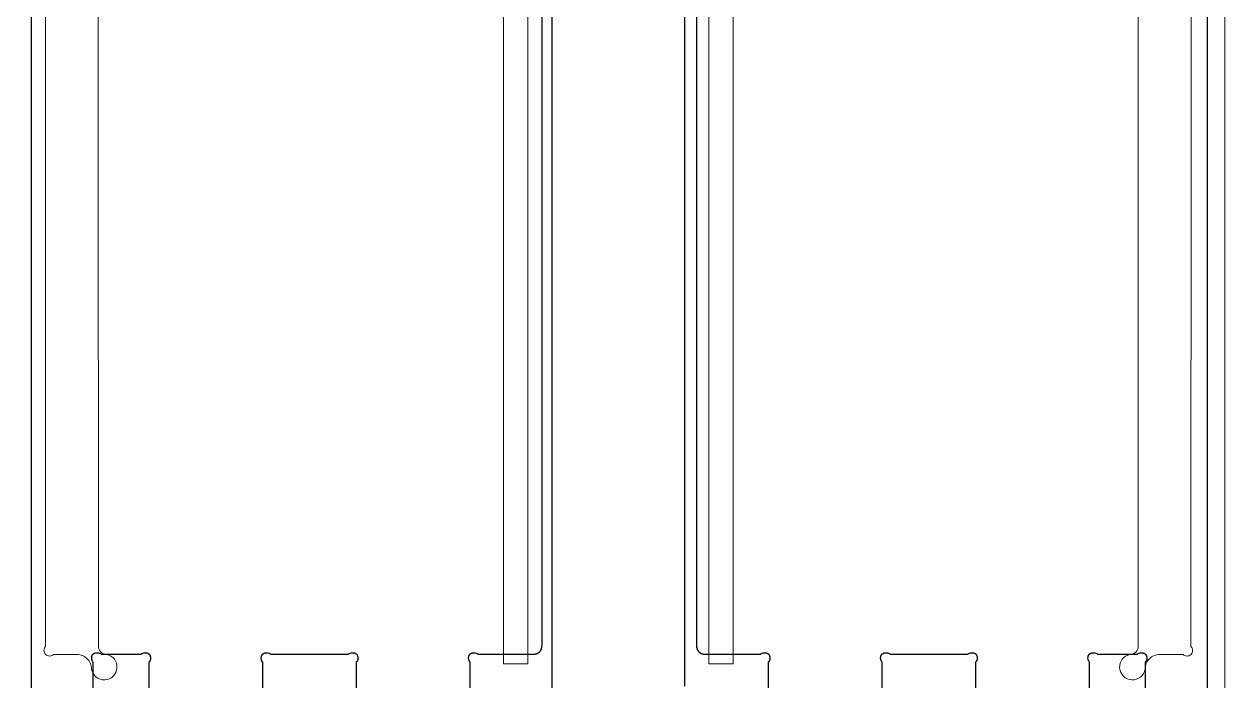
# Model space of a CAD drawing. Header units: millimetres. Extents: x 0 to 2438, y 0 to 1220.
# Drawn here: x 1702 to 2438, y 415 to 818 of the extents above; entities that cross this region are included whole.
import ezdxf

# ---------------------------------------------------------------- set-up
doc = ezdxf.new("R2010")
doc.units = ezdxf.units.MM
doc.header["$MEASUREMENT"] = 0
doc.layers.add('Profile - outside', color=18, linetype='Continuous', true_color=0x000000)

msp = doc.modelspace()

# ---------------------------------------------------------------- linework, layer by layer
at = {"layer": 'Profile - outside', "color": 1, "lineweight": 0, "true_color": 0xff0007}
msp.add_lwpolyline([(2438, 1220), (2438, 0), (0, 0), (0, 1220), (2438, 1220)], dxfattribs=at)
at = {"layer": 'Profile - outside', "color": 18, "true_color": 0x000000}
for points in [[(2025.63, 1205.55), (2025.63, 368.03)], [(1706.8, 1178.92), (1706.8, 394.87)], [(2427.2, 394.87), (2427.2, 1178.92)], [(2107.24, 411.88), (2107.21, 1161.91)]]:
    msp.add_lwpolyline(points, dxfattribs=at)
at = {"layer": 'Profile - outside', "color": 5, "lineweight": 0, "true_color": 0x0000ff}
for points in [[(1996.16, 1153.76), (2011, 1153.76), (2011, 425.59), (1996.16, 425.59), (1996.16, 1153.76)], [(2136.7, 1153.76), (2136.7, 425.59), (2121.86, 425.59), (2121.86, 1153.76), (2136.7, 1153.76)]]:
    msp.add_lwpolyline(points, dxfattribs=at)
for points in [[(1748, 1137.37), (1747.95, 786.84), (1748, 436.31), (1748.1, 435.33), (1748.38, 434.4), (1748.85, 433.53), (1749.47, 432.77), (1750.23, 432.15), (1751.09, 431.69), (1752.03, 431.41), (1753, 431.31, -1.92151), (1743.78, 422.32), (1743.74, 423.21), (1743.61, 424.08), (1743.39, 424.93), (1743.1, 425.77), (1742.72, 426.56), (1742.27, 427.32), (1741.74, 428.03), (1741.15, 428.68), (1740.5, 429.28), (1739.79, 429.8), (1739.03, 430.26), (1738.23, 430.64), (1737.4, 430.93), (1736.55, 431.15), (1735.67, 431.28), (1734.73, 431.32), (1720.54, 431.35, -0.20157), (1718.11, 430.34, -0.439352), (1714.68, 433.77, -0.201618), (1715.69, 436.2), (1715.62, 786.84), (1715.69, 1137.48, -0.201587)], [(2417.17, 1137.47), (2417.24, 786.82), (2417.17, 436.18, -0.201605), (2418.18, 433.76, -0.439252), (2414.75, 430.33, -0.201516), (2412.33, 431.33), (2398.13, 431.31), (2397.19, 431.26), (2396.32, 431.13), (2395.46, 430.91), (2394.63, 430.62), (2393.83, 430.24), (2393.08, 429.78), (2392.37, 429.26), (2391.71, 428.67), (2391.12, 428.01), (2390.6, 427.3), (2390.14, 426.55), (2389.77, 425.75), (2389.47, 424.92), (2389.25, 424.06), (2389.12, 423.19), (2389.08, 422.31, -1.92147), (2379.86, 431.29), (2380.83, 431.39), (2381.77, 431.67), (2382.64, 432.13), (2383.39, 432.75), (2384.02, 433.51), (2384.48, 434.38), (2384.76, 435.31), (2384.86, 436.29), (2384.92, 786.82), (2384.86, 1137.36)]]:
    msp.add_lwpolyline(points, format="xyb", dxfattribs=at)
at = {"layer": 'Profile - outside', "color": 18, "true_color": 0x000000}
for points in [[(1975.75, 386.93), (1975.75, 426.53, -0.207099), (1974.75, 428.96), (1974.75, 429.17), (1974.76, 429.37), (1974.77, 429.47), (1974.78, 429.57), (1974.79, 429.66), (1974.8, 429.76), (1974.82, 429.85), (1974.83, 429.94), (1974.85, 430.03), (1974.87, 430.12), (1974.89, 430.21), (1974.91, 430.29), (1974.94, 430.37), (1974.96, 430.46), (1974.99, 430.54), (1975.02, 430.61), (1975.05, 430.69), (1975.08, 430.76), (1975.12, 430.84), (1975.15, 430.91), (1975.19, 430.98), (1975.23, 431.05), (1975.27, 431.11), (1975.31, 431.18), (1975.36, 431.24), (1975.4, 431.3), (1975.45, 431.36), (1975.5, 431.42), (1975.55, 431.47), (1975.61, 431.53), (1975.66, 431.58), (1975.72, 431.63), (1975.77, 431.68), (1975.83, 431.73), (1975.89, 431.77), (1975.96, 431.82), (1976.02, 431.86), (1976.09, 431.9), (1976.16, 431.94), (1976.23, 431.98), (1976.3, 432.02), (1976.37, 432.05), (1976.44, 432.08), (1976.52, 432.11), (1976.6, 432.14), (1976.68, 432.17), (1976.76, 432.2), (1976.84, 432.22), (1976.93, 432.24), (1977.01, 432.26), (1977.1, 432.28), (1977.19, 432.3), (1977.28, 432.32), (1977.37, 432.33), (1977.47, 432.34), (1977.56, 432.35), (1977.66, 432.36), (1977.76, 432.37), (1977.97, 432.38), (1978.18, 432.39, -0.207099), (1980.6, 431.38), (2013.7, 431.38), (2014.07, 431.39), (2014.43, 431.4), (2014.6, 431.42), (2014.78, 431.43), (2014.94, 431.45), (2015.11, 431.47), (2015.27, 431.5), (2015.43, 431.53), (2015.59, 431.56), (2015.74, 431.59), (2015.89, 431.63), (2016.04, 431.67), (2016.19, 431.71), (2016.33, 431.76), (2016.47, 431.8), (2016.6, 431.86), (2016.74, 431.91), (2016.87, 431.97), (2016.99, 432.03), (2017.12, 432.09), (2017.24, 432.16), (2017.36, 432.22), (2017.47, 432.3), (2017.59, 432.37), (2017.7, 432.45), (2017.8, 432.53), (2017.91, 432.61), (2018.01, 432.7), (2018.11, 432.79), (2018.2, 432.88), (2018.3, 432.98), (2018.38, 433.07), (2018.47, 433.18), (2018.55, 433.28), (2018.63, 433.39), (2018.71, 433.5), (2018.79, 433.61), (2018.86, 433.72), (2018.93, 433.84), (2018.99, 433.96), (2019.06, 434.09), (2019.12, 434.22), (2019.17, 434.35), (2019.23, 434.48), (2019.28, 434.62), (2019.33, 434.76), (2019.37, 434.9), (2019.42, 435.04), (2019.46, 435.19), (2019.49, 435.34), (2019.53, 435.5), (2019.56, 435.65), (2019.58, 435.81), (2019.61, 435.97), (2019.63, 436.14), (2019.65, 436.31), (2019.67, 436.48), (2019.68, 436.65), (2019.7, 437.01), (2019.7, 437.38), (2019.7, 1136.41)], [(2114.3, 1136.41), (2114.3, 437.38), (2114.31, 437.01), (2114.33, 436.65), (2114.34, 436.48), (2114.36, 436.31), (2114.38, 436.14), (2114.4, 435.97), (2114.42, 435.81), (2114.45, 435.65), (2114.48, 435.5), (2114.51, 435.34), (2114.55, 435.19), (2114.59, 435.04), (2114.63, 434.9), (2114.68, 434.76), (2114.73, 434.62), (2114.78, 434.48), (2114.83, 434.35), (2114.89, 434.22), (2114.95, 434.09), (2115.01, 433.96), (2115.08, 433.84), (2115.15, 433.72), (2115.22, 433.61), (2115.29, 433.5), (2115.37, 433.39), (2115.45, 433.28), (2115.54, 433.18), (2115.62, 433.07), (2115.71, 432.98), (2115.8, 432.88), (2115.9, 432.79), (2116, 432.7), (2116.1, 432.61), (2116.2, 432.53), (2116.31, 432.45), (2116.42, 432.37), (2116.53, 432.3), (2116.65, 432.22), (2116.77, 432.16), (2116.89, 432.09), (2117.01, 432.03), (2117.14, 431.97), (2117.27, 431.91), (2117.4, 431.86), (2117.54, 431.8), (2117.68, 431.76), (2117.82, 431.71), (2117.97, 431.67), (2118.11, 431.63), (2118.26, 431.59), (2118.42, 431.56), (2118.58, 431.53), (2118.73, 431.5), (2118.9, 431.47), (2119.06, 431.45), (2119.23, 431.43), (2119.4, 431.42), (2119.58, 431.4), (2119.93, 431.39), (2120.3, 431.38), (2153.4, 431.38, -0.207029), (2155.83, 432.39), (2156.04, 432.38), (2156.24, 432.37), (2156.34, 432.36), (2156.44, 432.35), (2156.54, 432.34), (2156.63, 432.33), (2156.73, 432.32), (2156.82, 432.3), (2156.91, 432.28), (2156.99, 432.26), (2157.08, 432.24), (2157.17, 432.22), (2157.25, 432.2), (2157.33, 432.17), (2157.41, 432.14), (2157.49, 432.11), (2157.56, 432.08), (2157.64, 432.05), (2157.71, 432.02), (2157.78, 431.98), (2157.85, 431.94), (2157.92, 431.9), (2157.98, 431.86), (2158.05, 431.82), (2158.11, 431.77), (2158.17, 431.73), (2158.23, 431.68), (2158.29, 431.63), (2158.35, 431.58), (2158.4, 431.53), (2158.45, 431.47), (2158.5, 431.42), (2158.55, 431.36), (2158.6, 431.3), (2158.65, 431.24), (2158.69, 431.18), (2158.73, 431.11), (2158.78, 431.05), (2158.82, 430.98), (2158.85, 430.91), (2158.89, 430.84), (2158.92, 430.76), (2158.96, 430.69), (2158.99, 430.61), (2159.02, 430.54), (2159.04, 430.46), (2159.07, 430.37), (2159.09, 430.29), (2159.12, 430.21), (2159.14, 430.12), (2159.16, 430.03), (2159.17, 429.94), (2159.19, 429.85), (2159.2, 429.76), (2159.22, 429.66), (2159.23, 429.57), (2159.24, 429.47), (2159.24, 429.37), (2159.25, 429.17), (2159.26, 428.96, -0.207182), (2158.25, 426.53), (2158.25, 386.93)], [(1744.9, 394.87), (1744.9, 426.53, -0.207094), (1743.9, 428.96), (1743.9, 429.17), (1743.91, 429.37), (1743.92, 429.47), (1743.93, 429.57), (1743.94, 429.67), (1743.95, 429.76), (1743.97, 429.85), (1743.98, 429.94), (1744, 430.03), (1744.02, 430.12), (1744.04, 430.21), (1744.06, 430.29), (1744.09, 430.38), (1744.11, 430.46), (1744.14, 430.54), (1744.17, 430.61), (1744.2, 430.69), (1744.23, 430.76), (1744.27, 430.84), (1744.3, 430.91), (1744.34, 430.98), (1744.38, 431.05), (1744.42, 431.11), (1744.46, 431.18), (1744.51, 431.24), (1744.55, 431.3), (1744.6, 431.36), (1744.65, 431.42), (1744.7, 431.47), (1744.76, 431.53), (1744.81, 431.58), (1744.87, 431.63), (1744.92, 431.68), (1744.98, 431.73), (1745.04, 431.77), (1745.11, 431.82), (1745.17, 431.86), (1745.24, 431.9), (1745.31, 431.94), (1745.38, 431.98), (1745.45, 432.02), (1745.52, 432.05), (1745.59, 432.08), (1745.67, 432.11), (1745.75, 432.14), (1745.83, 432.17), (1745.91, 432.2), (1745.99, 432.22), (1746.08, 432.24), (1746.16, 432.26), (1746.25, 432.28), (1746.34, 432.3), (1746.43, 432.32), (1746.52, 432.33), (1746.62, 432.34), (1746.71, 432.35), (1746.81, 432.36), (1746.91, 432.37), (1747.12, 432.38), (1747.33, 432.39, -0.207177), (1749.75, 431.38), (1774.05, 431.38, -0.207099), (1776.48, 432.39), (1776.69, 432.38), (1776.89, 432.37), (1776.99, 432.36), (1777.09, 432.35), (1777.19, 432.34), (1777.28, 432.33), (1777.37, 432.32), (1777.47, 432.3), (1777.56, 432.28), (1777.64, 432.26), (1777.73, 432.24), (1777.81, 432.22), (1777.9, 432.2), (1777.98, 432.17), (1778.06, 432.14), (1778.14, 432.11), (1778.21, 432.08), (1778.29, 432.05), (1778.36, 432.02), (1778.43, 431.98), (1778.5, 431.94), (1778.57, 431.9), (1778.63, 431.86), (1778.7, 431.82), (1778.76, 431.77), (1778.82, 431.73), (1778.88, 431.68), (1778.94, 431.63), (1779, 431.58), (1779.05, 431.53), (1779.1, 431.47), (1779.15, 431.42), (1779.2, 431.36), (1779.25, 431.3), (1779.3, 431.24), (1779.34, 431.18), (1779.38, 431.11), (1779.42, 431.05), (1779.46, 430.98), (1779.5, 430.91), (1779.54, 430.84), (1779.57, 430.76), (1779.6, 430.69), (1779.64, 430.61), (1779.67, 430.54), (1779.69, 430.46), (1779.72, 430.37), (1779.74, 430.29), (1779.77, 430.21), (1779.79, 430.12), (1779.81, 430.03), (1779.82, 429.94), (1779.84, 429.85), (1779.85, 429.76), (1779.87, 429.67), (1779.88, 429.57), (1779.89, 429.47), (1779.89, 429.37), (1779.9, 429.17), (1779.91, 428.96, -0.207187), (1778.9, 426.53), (1778.9, 386.93)], [(1848.75, 386.93), (1848.75, 426.53, -0.207176), (1847.75, 428.96), (1847.75, 429.17), (1847.76, 429.37), (1847.77, 429.47), (1847.78, 429.57), (1847.79, 429.67), (1847.8, 429.76), (1847.82, 429.85), (1847.83, 429.94), (1847.85, 430.03), (1847.87, 430.12), (1847.89, 430.21), (1847.91, 430.29), (1847.94, 430.38), (1847.96, 430.46), (1847.99, 430.54), (1848.02, 430.61), (1848.05, 430.69), (1848.08, 430.76), (1848.12, 430.84), (1848.15, 430.91), (1848.19, 430.98), (1848.23, 431.05), (1848.27, 431.11), (1848.31, 431.18), (1848.36, 431.24), (1848.4, 431.3), (1848.45, 431.36), (1848.5, 431.42), (1848.55, 431.47), (1848.61, 431.53), (1848.66, 431.58), (1848.72, 431.63), (1848.77, 431.68), (1848.83, 431.73), (1848.89, 431.77), (1848.96, 431.82), (1849.02, 431.86), (1849.09, 431.9), (1849.16, 431.94), (1849.23, 431.98), (1849.3, 432.02), (1849.37, 432.05), (1849.44, 432.08), (1849.52, 432.11), (1849.6, 432.14), (1849.68, 432.17), (1849.76, 432.2), (1849.84, 432.22), (1849.93, 432.24), (1850.01, 432.26), (1850.1, 432.28), (1850.19, 432.3), (1850.28, 432.32), (1850.37, 432.33), (1850.47, 432.34), (1850.56, 432.35), (1850.66, 432.36), (1850.76, 432.37), (1850.97, 432.38), (1851.18, 432.39, -0.207099), (1853.6, 431.38), (1901.05, 431.38, -0.207096), (1903.48, 432.39), (1903.69, 432.38), (1903.89, 432.37), (1903.99, 432.36), (1904.09, 432.35), (1904.19, 432.34), (1904.28, 432.33), (1904.37, 432.32), (1904.47, 432.3), (1904.56, 432.28), (1904.64, 432.26), (1904.73, 432.24), (1904.81, 432.22), (1904.9, 432.2), (1904.98, 432.17), (1905.06, 432.14), (1905.14, 432.11), (1905.21, 432.08), (1905.29, 432.05), (1905.36, 432.02), (1905.43, 431.98), (1905.5, 431.94), (1905.57, 431.9), (1905.63, 431.86), (1905.7, 431.82), (1905.76, 431.77), (1905.82, 431.73), (1905.88, 431.68), (1905.94, 431.63), (1906, 431.58), (1906.05, 431.53), (1906.1, 431.47), (1906.15, 431.42), (1906.2, 431.36), (1906.25, 431.3), (1906.3, 431.24), (1906.34, 431.18), (1906.38, 431.11), (1906.42, 431.05), (1906.46, 430.98), (1906.5, 430.91), (1906.54, 430.84), (1906.57, 430.76), (1906.6, 430.69), (1906.64, 430.61), (1906.67, 430.54), (1906.69, 430.46), (1906.72, 430.37), (1906.74, 430.29), (1906.77, 430.21), (1906.79, 430.12), (1906.81, 430.03), (1906.82, 429.94), (1906.84, 429.85), (1906.85, 429.76), (1906.87, 429.67), (1906.88, 429.57), (1906.89, 429.47), (1906.89, 429.37), (1906.9, 429.17), (1906.91, 428.96, -0.207187), (1905.9, 426.53), (1905.9, 386.93)], [(2228.1, 386.93), (2228.1, 426.53, -0.207187), (2227.1, 428.96), (2227.1, 429.17), (2227.11, 429.37), (2227.12, 429.47), (2227.13, 429.57), (2227.14, 429.67), (2227.15, 429.76), (2227.17, 429.85), (2227.18, 429.94), (2227.2, 430.03), (2227.22, 430.12), (2227.24, 430.21), (2227.26, 430.29), (2227.29, 430.38), (2227.31, 430.46), (2227.34, 430.54), (2227.37, 430.61), (2227.4, 430.69), (2227.43, 430.76), (2227.47, 430.84), (2227.5, 430.91), (2227.54, 430.98), (2227.58, 431.05), (2227.62, 431.11), (2227.67, 431.18), (2227.71, 431.24), (2227.76, 431.3), (2227.8, 431.36), (2227.85, 431.42), (2227.9, 431.47), (2227.96, 431.53), (2228.01, 431.58), (2228.07, 431.63), (2228.12, 431.68), (2228.18, 431.73), (2228.25, 431.77), (2228.31, 431.82), (2228.37, 431.86), (2228.44, 431.9), (2228.51, 431.94), (2228.58, 431.98), (2228.65, 432.02), (2228.72, 432.05), (2228.79, 432.08), (2228.87, 432.11), (2228.95, 432.14), (2229.03, 432.17), (2229.11, 432.2), (2229.19, 432.22), (2229.28, 432.24), (2229.36, 432.26), (2229.45, 432.28), (2229.54, 432.3), (2229.63, 432.32), (2229.72, 432.33), (2229.82, 432.34), (2229.92, 432.35), (2230.01, 432.36), (2230.11, 432.37), (2230.32, 432.38), (2230.53, 432.39, -0.207099), (2232.95, 431.38), (2280.4, 431.38)], [(2280.4, 431.38, -0.207019), (2282.83, 432.39), (2283.04, 432.38), (2283.24, 432.37), (2283.34, 432.36), (2283.44, 432.35), (2283.54, 432.34), (2283.63, 432.33), (2283.73, 432.32), (2283.82, 432.3), (2283.91, 432.28), (2283.99, 432.26), (2284.08, 432.24), (2284.17, 432.22), (2284.25, 432.2), (2284.33, 432.17), (2284.41, 432.14), (2284.49, 432.11), (2284.56, 432.08), (2284.64, 432.05), (2284.71, 432.02), (2284.78, 431.98), (2284.85, 431.94), (2284.92, 431.9), (2284.98, 431.86), (2285.05, 431.82), (2285.11, 431.77), (2285.17, 431.73), (2285.23, 431.68), (2285.29, 431.63), (2285.35, 431.58), (2285.4, 431.53), (2285.45, 431.47), (2285.5, 431.42), (2285.55, 431.36), (2285.6, 431.3), (2285.65, 431.24), (2285.69, 431.18), (2285.73, 431.11), (2285.78, 431.05), (2285.82, 430.98), (2285.85, 430.91), (2285.89, 430.84), (2285.92, 430.76), (2285.96, 430.69), (2285.99, 430.61), (2286.02, 430.54), (2286.04, 430.46), (2286.07, 430.37), (2286.09, 430.29), (2286.12, 430.21), (2286.14, 430.12), (2286.16, 430.03), (2286.17, 429.94), (2286.19, 429.85), (2286.2, 429.76), (2286.22, 429.67), (2286.23, 429.57), (2286.24, 429.47), (2286.24, 429.37), (2286.25, 429.17), (2286.26, 428.96, -0.207259), (2285.25, 426.53), (2285.25, 386.93)], [(2355.1, 386.93), (2355.1, 426.53, -0.207176), (2354.1, 428.96), (2354.1, 429.17), (2354.11, 429.37), (2354.12, 429.47), (2354.13, 429.57), (2354.14, 429.67), (2354.15, 429.76), (2354.17, 429.85), (2354.18, 429.94), (2354.2, 430.03), (2354.22, 430.12), (2354.24, 430.21), (2354.26, 430.29), (2354.29, 430.38), (2354.31, 430.46), (2354.34, 430.54), (2354.37, 430.61), (2354.4, 430.69), (2354.43, 430.76), (2354.47, 430.84), (2354.5, 430.91), (2354.54, 430.98), (2354.58, 431.05), (2354.62, 431.11), (2354.66, 431.18), (2354.71, 431.24), (2354.76, 431.3), (2354.8, 431.36), (2354.85, 431.42), (2354.9, 431.47), (2354.96, 431.53), (2355.01, 431.58), (2355.07, 431.63), (2355.12, 431.68), (2355.18, 431.73), (2355.25, 431.77), (2355.31, 431.82), (2355.37, 431.86), (2355.44, 431.9), (2355.51, 431.94), (2355.58, 431.98), (2355.65, 432.02), (2355.72, 432.05), (2355.79, 432.08), (2355.87, 432.11), (2355.95, 432.14), (2356.03, 432.17), (2356.11, 432.2), (2356.19, 432.22), (2356.28, 432.24), (2356.36, 432.26), (2356.45, 432.28), (2356.54, 432.3), (2356.63, 432.32), (2356.72, 432.33), (2356.82, 432.34), (2356.92, 432.35), (2357.01, 432.36), (2357.11, 432.37), (2357.32, 432.38), (2357.53, 432.39, -0.207099), (2359.95, 431.38), (2384.25, 431.38, -0.207099), (2386.68, 432.39), (2386.89, 432.38), (2387.09, 432.37), (2387.19, 432.36), (2387.29, 432.35), (2387.39, 432.34), (2387.48, 432.33), (2387.58, 432.32), (2387.67, 432.3), (2387.76, 432.28), (2387.84, 432.26), (2387.93, 432.24), (2388.01, 432.22), (2388.1, 432.2), (2388.18, 432.17), (2388.26, 432.14), (2388.34, 432.11), (2388.41, 432.08), (2388.49, 432.05), (2388.56, 432.02), (2388.63, 431.98), (2388.7, 431.94), (2388.77, 431.9), (2388.83, 431.86), (2388.9, 431.82), (2388.96, 431.77), (2389.02, 431.73), (2389.08, 431.68), (2389.14, 431.63), (2389.2, 431.58), (2389.25, 431.53), (2389.3, 431.47), (2389.35, 431.42), (2389.4, 431.36), (2389.45, 431.3), (2389.5, 431.24), (2389.54, 431.18), (2389.58, 431.11), (2389.63, 431.05), (2389.66, 430.98), (2389.7, 430.91), (2389.74, 430.84), (2389.77, 430.76), (2389.81, 430.69), (2389.84, 430.61), (2389.87, 430.54), (2389.89, 430.46), (2389.92, 430.37), (2389.94, 430.29), (2389.97, 430.21), (2389.99, 430.12), (2390.01, 430.03), (2390.02, 429.94), (2390.04, 429.85), (2390.05, 429.76), (2390.07, 429.67), (2390.08, 429.57), (2390.09, 429.47), (2390.09, 429.37), (2390.1, 429.17), (2390.11, 428.96, -0.207177), (2389.1, 426.53), (2389.1, 394.87)]]:
    msp.add_lwpolyline(points, format="xyb", dxfattribs=at)

doc.saveas('drawing.dxf')
